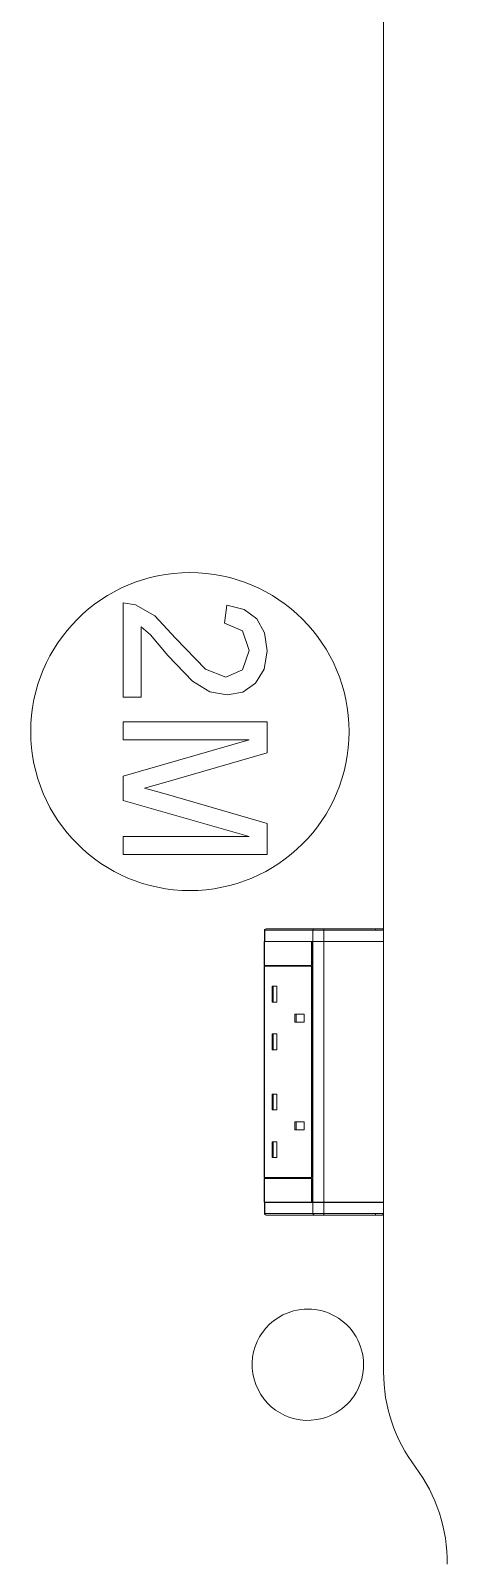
# Model space of a CAD drawing. Header units: millimetres. Extents: x 155927 to 326028, y -36033 to 97293.
# Drawn here: x 222404 to 222665, y 32735 to 33700 of the extents above; entities that cross this region are included whole.
import ezdxf

# ---------------------------------------------------------------- set-up
doc = ezdxf.new("R2010")
doc.units = ezdxf.units.MM
doc.header["$MEASUREMENT"] = 0
doc.layers.add('I-FURN', color=8, linetype='CONTINUOUS', lineweight=9)

msp = doc.modelspace()

# ---------------------------------------------------------------- linework, layer by layer
at = {"layer": 'I-FURN'}
for p, q in [((222625.21, 33134.03), (222625.21, 33966.33)), ((222625.21, 33966.33), (222625.21, 33134.03)), ((222469.44, 33338.77), (222461.65, 33339.99)), ((222461.65, 33339.99), (222461.65, 33280.65)), ((222481.44, 33331.91), (222469.44, 33338.77)), ((222494.54, 33317.76), (222481.44, 33331.91)), ((222526.63, 33338.57), (222525.22, 33327.27)), ((222537.57, 33335.83), (222526.63, 33338.57)), ((222545.55, 33329.91), (222537.57, 33335.83)), ((222472.95, 33280.65), (222472.95, 33325.04)), ((222472.95, 33325.04), (222478.7, 33319.94)), ((222525.22, 33327.27), (222536.63, 33322.52)), ((222536.63, 33322.52), (222540.76, 33309.99)), ((222550.43, 33321.11), (222545.55, 33329.91)), ((222478.7, 33319.94), (222489.57, 33306.94)), ((222513.37, 33298.25), (222494.54, 33317.76)), ((222552.06, 33309.75), (222550.43, 33321.11)), ((222489.57, 33306.94), (222505.06, 33290.75)), ((222540.76, 33309.99), (222536.53, 33297.97)), ((222550.25, 33298.3), (222552.06, 33309.75)), ((222526.17, 33293.37), (222513.37, 33298.25)), ((222536.53, 33297.97), (222526.17, 33293.37)), ((222544.82, 33289.52), (222550.25, 33298.3)), ((222505.06, 33290.75), (222516.14, 33284.08)), ((222516.14, 33284.08), (222526.86, 33282.07)), ((222526.86, 33282.07), (222536.71, 33283.93)), ((222536.71, 33283.93), (222544.82, 33289.52)), ((222461.65, 33280.65), (222472.95, 33280.65)), ((222461.65, 33265.12), (222461.65, 33253.81)), ((222552.06, 33265.12), (222461.65, 33265.12)), ((222552.06, 33245.67), (222552.06, 33265.12)), ((222461.65, 33253.81), (222540.76, 33253.81)), ((222540.76, 33253.81), (222461.65, 33231.1)), ((222488.34, 33227.17), (222552.06, 33245.67)), ((222461.65, 33231.1), (222461.65, 33215.78)), ((222475.03, 33223.44), (222488.34, 33227.17)), ((222461.65, 33215.78), (222540.76, 33193.07)), ((222489.44, 33219.4), (222475.03, 33223.44)), ((222552.06, 33201.21), (222489.44, 33219.4)), ((222552.06, 33181.77), (222552.06, 33201.21)), ((222540.76, 33193.07), (222461.65, 33193.07)), ((222461.65, 33193.07), (222461.65, 33181.77)), ((222461.65, 33181.77), (222552.06, 33181.77)), ((222550.38, 33127.03), (222550.38, 33134.03)), ((222550.56, 33134.03), (222550.38, 33134.03)), ((222550.38, 33127.03), (222550.38, 33134.03)), ((222550.38, 33127.03), (222550.38, 33134.03)), ((222580.84, 33134.03), (222550.56, 33134.03)), ((222550.56, 33134.03), (222550.56, 33127.03)), ((222550.75, 33134.8), (222550.72, 33134.78)), ((222551.38, 33135.03), (222581.66, 33135.03)), ((222551.38, 33135.03), (222581.66, 33135.03)), ((222587.76, 33134.03), (222580.84, 33134.03)), ((222580.84, 33134.03), (222580.84, 33127.03)), ((222620.22, 33135.03), (222581.66, 33135.03)), ((222581.66, 33135.03), (222587.19, 33135.03)), ((222587.19, 33135.03), (222624.22, 33135.03)), ((222625.21, 33134.03), (222587.76, 33134.03)), ((222587.76, 33134.03), (222587.76, 33127.03)), ((222620.22, 33134.03), (222620.22, 33135.03)), ((222624.22, 33135.03), (222620.22, 33135.03)), ((222624.22, 33135.03), (222624.22, 33135.03)), ((222625.21, 33134.03), (222625.21, 33127.03)), ((222625.22, 33134.03), (222625.22, 33127.03)), ((222550.18, 33126.96), (222550.18, 33111.96)), ((222580, 33126.96), (222550.18, 33126.96)), ((222550.56, 33127.03), (222550.38, 33127.03)), ((222550.38, 32963), (222550.38, 33126.9)), ((222580.84, 33127.03), (222550.56, 33127.03)), ((222580, 33111.96), (222580, 33126.96)), ((222580, 33126.96), (222582.46, 33126.96)), ((222580.2, 33126.9), (222580.2, 33111.96)), ((222580.84, 33126.9), (222580.2, 33126.9)), ((222587.76, 33127.03), (222580.84, 33127.03)), ((222580.84, 33126.9), (222587.76, 33126.9)), ((222580.84, 32963), (222580.84, 33126.9)), ((222625.21, 33127.03), (222587.76, 33127.03)), ((222587.76, 33126.9), (222625.21, 33126.9)), ((222587.76, 32963), (222587.76, 33126.9)), ((222625.21, 32963), (222625.21, 33126.9)), ((222625.22, 33126.9), (222625.22, 32963)), ((222550.18, 33111.96), (222580, 33111.96)), ((222550.18, 33111.46), (222550.18, 32978.46)), ((222550.18, 33111.46), (222580, 33111.46)), ((222550.56, 33111.96), (222550.56, 33111.46)), ((222580, 32978.46), (222580, 33111.46)), ((222580.2, 33111.46), (222580.2, 32978.46)), ((222555.2, 33098.86), (222558.07, 33098.86)), ((222555.2, 33088.86), (222555.2, 33098.86)), ((222555.94, 33088.86), (222555.94, 33098.86)), ((222558.07, 33088.86), (222558.07, 33098.86)), ((222555.2, 33088.86), (222558.07, 33088.86)), ((222569.54, 33081.36), (222575.28, 33081.36)), ((222569.54, 33076.36), (222569.54, 33081.36)), ((222570.28, 33076.36), (222570.28, 33081.36)), ((222575.28, 33076.36), (222575.28, 33081.36)), ((222569.54, 33076.36), (222575.28, 33076.36)), ((222555.2, 33068.86), (222558.07, 33068.86)), ((222555.2, 33058.86), (222555.2, 33068.86)), ((222555.94, 33058.86), (222555.94, 33068.86)), ((222558.07, 33058.86), (222558.07, 33068.86)), ((222555.2, 33058.86), (222558.07, 33058.86)), ((222555.2, 33031.07), (222558.07, 33031.07)), ((222555.2, 33021.07), (222555.2, 33031.07)), ((222555.94, 33021.07), (222555.94, 33031.07)), ((222558.07, 33021.07), (222558.07, 33031.07)), ((222555.2, 33021.07), (222558.07, 33021.07)), ((222569.54, 33013.57), (222575.28, 33013.57)), ((222569.54, 33008.57), (222569.54, 33013.57)), ((222570.28, 33008.57), (222570.28, 33013.57)), ((222575.28, 33013.57), (222575.28, 33008.57)), ((222575.28, 33008.57), (222569.54, 33008.57)), ((222555.2, 33001.07), (222558.07, 33001.07)), ((222555.2, 32991.07), (222555.2, 33001.07)), ((222555.94, 32991.07), (222555.94, 33001.07)), ((222558.07, 32991.07), (222558.07, 33001.07)), ((222555.2, 32991.07), (222558.07, 32991.07)), ((222550.18, 32978.46), (222580, 32978.46)), ((222580, 32977.96), (222550.18, 32977.96)), ((222550.18, 32977.96), (222550.18, 32962.96)), ((222550.56, 32978.46), (222550.56, 32977.96)), ((222580, 32962.96), (222580, 32977.96)), ((222580.2, 32977.96), (222580.2, 32963)), ((222550.18, 32962.96), (222580, 32962.96)), ((222550.38, 32955.9), (222550.38, 32962.9)), ((222550.38, 32955.9), (222550.38, 32962.9)), ((222550.38, 32962.9), (222550.38, 32955.9)), ((222550.38, 32962.9), (222550.56, 32962.9)), ((222550.38, 32955.9), (222550.56, 32955.9)), ((222550.56, 32955.9), (222550.56, 32962.9)), ((222550.56, 32962.9), (222580.84, 32962.9)), ((222550.56, 32955.9), (222580.84, 32955.9)), ((222550.71, 32955.16), (222550.74, 32955.13)), ((222581.66, 32954.9), (222551.38, 32954.9)), ((222581.66, 32954.9), (222551.38, 32954.9)), ((222580.2, 32963), (222580.84, 32963)), ((222587.76, 32963), (222580.84, 32963)), ((222580.84, 32955.9), (222580.84, 32962.9)), ((222580.84, 32962.9), (222587.76, 32962.9)), ((222580.84, 32955.9), (222587.76, 32955.9)), ((222581.66, 32954.9), (222620.22, 32954.9)), ((222587.19, 32954.9), (222581.66, 32954.9)), ((222624.22, 32954.9), (222587.19, 32954.9)), ((222625.21, 32963), (222587.76, 32963)), ((222587.76, 32955.9), (222587.76, 32962.9)), ((222587.76, 32962.9), (222625.21, 32962.9)), ((222587.76, 32955.9), (222625.21, 32955.9)), ((222620.22, 32954.9), (222620.22, 32955.9)), ((222620.22, 32954.9), (222624.22, 32954.9)), ((222625.21, 32955.9), (222625.21, 32962.9)), ((222625.21, 32856.33), (222625.21, 32955.9)), ((222625.21, 32955.9), (222625.21, 32856.33)), ((222625.22, 32962.9), (222625.22, 32955.9))]:
    msp.add_line(p, q, dxfattribs=at)
at = {"layer": 'I-FURN', "flags": 128}
for points in [[(222550.51, 33134.53), (222550.5, 33134.5), (222550.48, 33134.46), (222550.46, 33134.43), (222550.44, 33134.39), (222550.43, 33134.35), (222550.42, 33134.31), (222550.41, 33134.27), (222550.4, 33134.23), (222550.39, 33134.2), (222550.39, 33134.16), (222550.38, 33134.12), (222550.38, 33134.08), (222550.38, 33134.04), (222550.38, 33134.03)], [(222581.66, 33135.03), (222581.75, 33135.03), (222581.85, 33135.03), (222581.95, 33135.03), (222582.06, 33135.03), (222582.18, 33135.03), (222582.3, 33135.03), (222582.42, 33135.03), (222582.54, 33135.03), (222582.67, 33135.03), (222582.81, 33135.03), (222582.95, 33135.03), (222583.09, 33135.03), (222583.23, 33135.03), (222583.38, 33135.03), (222583.52, 33135.03), (222583.67, 33135.03), (222583.83, 33135.03), (222583.98, 33135.03), (222584.14, 33135.03), (222584.3, 33135.03), (222584.45, 33135.03), (222584.61, 33135.03), (222584.77, 33135.03), (222584.93, 33135.03), (222585.09, 33135.03), (222585.25, 33135.03), (222585.41, 33135.03), (222585.57, 33135.03), (222585.73, 33135.03), (222585.88, 33135.03), (222586.04, 33135.03), (222586.19, 33135.03), (222586.34, 33135.03), (222586.49, 33135.03), (222586.64, 33135.03), (222586.78, 33135.03), (222586.92, 33135.03), (222587.06, 33135.03), (222587.19, 33135.03)], [(222587.19, 33135.03), (222589.97, 33135.03), (222592.67, 33135.03), (222595.28, 33135.03), (222597.81, 33135.03), (222600.24, 33135.03), (222602.57, 33135.03), (222604.8, 33135.03), (222606.92, 33135.03), (222608.93, 33135.03), (222610.84, 33135.03), (222612.63, 33135.03), (222614.3, 33135.03), (222615.84, 33135.03), (222617.27, 33135.03), (222618.57, 33135.03), (222619.75, 33135.03), (222620.79, 33135.03), (222621.71, 33135.03), (222622.49, 33135.03), (222623.13, 33135.03), (222623.65, 33135.03), (222624.03, 33135.03), (222624.22, 33135.03)], [(222624.22, 33135.03), (222624.22, 33135.03), (222624.21, 33135.03), (222624.19, 33135.03), (222624.17, 33135.03), (222624.14, 33135.03), (222624.11, 33135.03), (222624.07, 33135.03), (222624.02, 33135.03), (222623.97, 33135.03), (222623.91, 33135.03), (222623.84, 33135.03), (222623.77, 33135.03), (222623.69, 33135.03), (222623.61, 33135.03), (222623.52, 33135.03), (222623.43, 33135.03), (222623.33, 33135.03), (222623.23, 33135.03), (222623.12, 33135.03), (222623.01, 33135.03), (222622.89, 33135.03), (222622.77, 33135.03), (222622.65, 33135.03), (222622.52, 33135.03), (222622.38, 33135.03), (222622.25, 33135.03), (222622.11, 33135.03), (222621.97, 33135.03), (222621.82, 33135.03), (222621.67, 33135.03), (222621.52, 33135.03), (222621.37, 33135.03), (222621.22, 33135.03), (222621.06, 33135.03), (222620.9, 33135.03), (222620.75, 33135.03), (222620.59, 33135.03), (222620.43, 33135.03), (222620.27, 33135.03), (222620.22, 33135.03)], [(222625.22, 33134.03), (222625.22, 33134.07), (222625.22, 33134.11), (222625.22, 33134.15), (222625.21, 33134.19), (222625.2, 33134.22), (222625.19, 33134.26), (222625.18, 33134.3), (222625.17, 33134.34), (222625.16, 33134.38), (222625.14, 33134.42), (222625.13, 33134.45), (222625.11, 33134.49), (222625.09, 33134.52), (222625.07, 33134.56), (222625.05, 33134.59), (222625.03, 33134.62), (222625, 33134.65), (222624.98, 33134.69), (222624.95, 33134.71), (222624.92, 33134.74), (222624.89, 33134.77), (222624.86, 33134.8), (222624.83, 33134.82), (222624.8, 33134.84), (222624.76, 33134.87), (222624.73, 33134.89), (222624.69, 33134.91), (222624.66, 33134.93), (222624.62, 33134.94), (222624.59, 33134.96), (222624.55, 33134.97), (222624.51, 33134.98), (222624.47, 33134.99), (222624.43, 33135), (222624.39, 33135.01), (222624.35, 33135.02), (222624.31, 33135.02), (222624.27, 33135.02), (222624.23, 33135.03), (222624.22, 33135.03)], [(222550.38, 32955.9), (222550.38, 32955.86), (222550.38, 32955.82), (222550.38, 32955.78), (222550.39, 32955.74), (222550.4, 32955.71), (222550.41, 32955.67), (222550.42, 32955.63), (222550.43, 32955.59), (222550.44, 32955.55), (222550.46, 32955.51), (222550.47, 32955.48), (222550.49, 32955.44), (222550.51, 32955.41)], [(222587.19, 32954.9), (222587.06, 32954.9), (222586.92, 32954.9), (222586.78, 32954.9), (222586.64, 32954.9), (222586.49, 32954.9), (222586.34, 32954.9), (222586.19, 32954.9), (222586.04, 32954.9), (222585.88, 32954.9), (222585.73, 32954.9), (222585.57, 32954.9), (222585.41, 32954.9), (222585.25, 32954.9), (222585.09, 32954.9), (222584.93, 32954.9), (222584.77, 32954.9), (222584.61, 32954.9), (222584.45, 32954.9), (222584.3, 32954.9), (222584.14, 32954.9), (222583.98, 32954.9), (222583.83, 32954.9), (222583.67, 32954.9), (222583.52, 32954.9), (222583.38, 32954.9), (222583.23, 32954.9), (222583.09, 32954.9), (222582.95, 32954.9), (222582.81, 32954.9), (222582.67, 32954.9), (222582.54, 32954.9), (222582.42, 32954.9), (222582.3, 32954.9), (222582.18, 32954.9), (222582.06, 32954.9), (222581.95, 32954.9), (222581.85, 32954.9), (222581.75, 32954.9), (222581.66, 32954.9)], [(222624.22, 32954.9), (222623.94, 32954.9), (222623.52, 32954.9), (222622.97, 32954.9), (222622.29, 32954.9), (222621.47, 32954.9), (222620.53, 32954.9), (222619.45, 32954.9), (222618.24, 32954.9), (222616.9, 32954.9), (222615.44, 32954.9), (222613.86, 32954.9), (222612.16, 32954.9), (222610.34, 32954.9), (222608.41, 32954.9), (222606.36, 32954.9), (222604.21, 32954.9), (222601.95, 32954.9), (222599.6, 32954.9), (222597.14, 32954.9), (222594.59, 32954.9), (222591.96, 32954.9), (222589.24, 32954.9), (222587.19, 32954.9)], [(222620.22, 32954.9), (222620.38, 32954.9), (222620.54, 32954.9), (222620.7, 32954.9), (222620.86, 32954.9), (222621.02, 32954.9), (222621.17, 32954.9), (222621.33, 32954.9), (222621.48, 32954.9), (222621.63, 32954.9), (222621.78, 32954.9), (222621.93, 32954.9), (222622.07, 32954.9), (222622.21, 32954.9), (222622.35, 32954.9), (222622.48, 32954.9), (222622.61, 32954.9), (222622.74, 32954.9), (222622.86, 32954.9), (222622.98, 32954.9), (222623.09, 32954.9), (222623.2, 32954.9), (222623.31, 32954.9), (222623.41, 32954.9), (222623.5, 32954.9), (222623.59, 32954.9), (222623.67, 32954.9), (222623.75, 32954.9), (222623.82, 32954.9), (222623.89, 32954.9), (222623.95, 32954.9), (222624.01, 32954.9), (222624.06, 32954.9), (222624.1, 32954.9), (222624.13, 32954.9), (222624.17, 32954.9), (222624.19, 32954.9), (222624.21, 32954.9), (222624.22, 32954.9), (222624.22, 32954.9)], [(222624.22, 32954.9), (222624.26, 32954.9), (222624.3, 32954.91), (222624.34, 32954.91), (222624.38, 32954.92), (222624.42, 32954.92), (222624.46, 32954.93), (222624.5, 32954.94), (222624.54, 32954.95), (222624.58, 32954.97), (222624.61, 32954.98), (222624.65, 32955), (222624.69, 32955.02), (222624.72, 32955.04), (222624.75, 32955.06), (222624.79, 32955.08), (222624.82, 32955.1), (222624.85, 32955.13), (222624.88, 32955.15), (222624.91, 32955.18), (222624.94, 32955.21), (222624.97, 32955.24), (222624.99, 32955.27), (222625.02, 32955.3), (222625.04, 32955.33), (222625.06, 32955.36), (222625.09, 32955.4), (222625.11, 32955.43), (222625.12, 32955.47), (222625.14, 32955.5), (222625.16, 32955.54), (222625.17, 32955.58), (222625.18, 32955.62), (222625.19, 32955.66), (222625.2, 32955.69), (222625.21, 32955.73), (222625.21, 32955.77), (222625.22, 32955.81), (222625.22, 32955.85), (222625.22, 32955.89), (222625.22, 32955.9)], [(222624.22, 32954.9), (222624.22, 32954.9), (222624.22, 32954.9)]]:
    msp.add_lwpolyline(points, dxfattribs=at)
at = {"layer": 'I-FURN'}
for centre, radius, start, end in [((222503.53, 33259.05), 100, 90, 270), ((222503.53, 33259.05), 100, 270, 90), ((222577.63, 32860.78), 35, 105, 285), ((222577.63, 32860.78), 35, 345.29956, 105), ((222577.63, 32860.78), 35, 285, 345), ((222725.21, 32856.33), 100, 180, 216.8699), ((222725.21, 32856.33), 100, 180, 216.8699), ((222565.19, 32736.32), 100.03, 359.37439, 36.8699), ((222565.19, 32736.32), 100.03, 359.37439, 36.8699)]:
    msp.add_arc(centre, radius, start, end, dxfattribs=at)
at = {"layer": 'I-FURN', "extrusion": (0, 0, -1)}
for centre, major_axis, ratio, start_param, end_param in [((222551.38, 33134.03), (0, 1), 0.819152, 4.712389, 6.283185), ((222581.66, 33134.03), (0, 1), 0.819152, 4.712389, 6.283185), ((222587.19, 33134.03), (0, 1), 0.56467, 0, 1.570796), ((222624.22, 33134.03), (0, 1), 0.998113, 0, 1.570796), ((222551.38, 32955.9), (0, -1), 0.819152, 0, 1.570796), ((222581.66, 32955.9), (0, 1), 0.819152, 3.141593, 4.712389), ((222587.19, 32955.9), (0, 1), 0.56467, 1.570796, 3.141593), ((222624.22, 32955.9), (0, 1), 0.998113, 1.570796, 3.141593)]:
    msp.add_ellipse(centre, major_axis=major_axis, ratio=ratio, start_param=start_param, end_param=end_param, dxfattribs=at)

doc.saveas('drawing.dxf')
